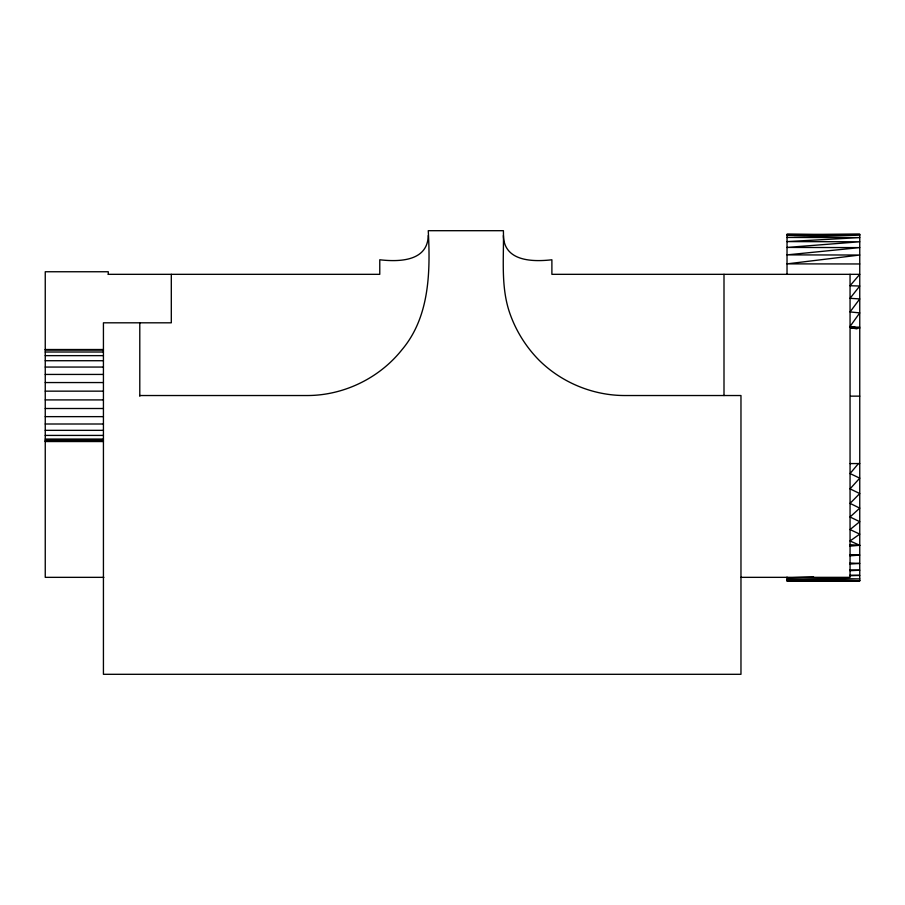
<?xml version="1.0" encoding="UTF-8"?>
<svg xmlns="http://www.w3.org/2000/svg" width="905" height="905" viewBox="0 0 905 905"><rect width="100%" height="100%" fill="white"/><g stroke="black" fill="none" stroke-linecap="round" stroke-linejoin="round"><path stroke-width="1.36" d="M428.257 235.538C427.658 261.511 399.037 261.975 379.772 259.78L379.772 274.328L108.272 274.328M859.75 463.564L858.472 463.552L850.055 473.564L859.75 478.157L850.055 488.858L859.75 493.564L850.055 503.372L859.75 508.135L850.055 516.993L859.75 521.687L850.055 529.561L859.75 534.12L850.055 540.975L859.75 545.296L849.965 546.122M849.965 555.817L859.75 555.093L849.965 554.607M849.965 564.03L859.75 563.442L849.965 563.034M849.965 570.693L859.75 570.229L849.965 569.912M813.595 576.96L787.022 577.854L859.75 578.906L787.022 580.286L859.75 580.716L859.75 234.327L787.022 234.338L787.022 274.328M849.965 575.738L859.75 575.399L849.965 575.173M859.75 234.327L787.022 235.029L859.75 235.108L787.022 237.449L859.75 237.596L787.022 241.601L859.75 241.782L787.022 247.427L859.75 247.608L787.022 254.882L859.75 255.029L787.022 263.875L859.75 263.966M850.055 463.586L858.472 463.552M787.022 577.085L787.022 580.965L859.75 580.716L840.168 580.558M794.024 235.402L805.212 235.379M787.022 580.965L859.75 580.806M850.055 327.158L859.75 327.158M850.666 328.164L859.75 328.164M45.25 349.522L103.43 349.522M45.25 349.941L103.43 349.941M45.25 352.011L103.43 352.011M45.25 355.642L103.43 355.642M45.25 360.722L103.43 360.722M45.25 367.057L103.43 367.057M45.25 374.432L103.43 374.432M45.25 382.555L103.43 382.555M45.25 391.152L103.43 391.152M139.789 395.53L307.055 395.53C343.425 395.564 379.161 378.358 401.82 349.896C429.773 316.931 430.429 271.534 428.257 230.696L503.406 230.696C504.006 258.592 500.476 287.541 510.205 314.363C516.348 331.445 526.178 347.09 538.905 360.032C561.428 382.487 592.809 395.485 624.608 395.53L740.969 395.53L740.969 674.304L103.43 674.304L103.43 322.814L171.305 322.814L171.305 274.328M850.666 396.141L859.75 396.141M45.25 399.908L103.43 399.908M45.25 408.506L103.43 408.506M45.25 416.639L103.43 416.639M45.25 424.004L103.43 424.004M45.25 430.339L103.43 430.339M45.25 435.418L103.43 435.418M45.25 439.061L103.43 439.061M45.25 440.294L103.43 440.294M45.25 441.12L103.43 441.12M45.25 441.538L103.43 441.538M103.894 577.345L45.25 577.345L45.25 271.749L108.272 271.749L108.272 274.43M740.969 577.345L850.055 577.345L850.055 274.328M787.022 234.338L842.962 235.062M787.022 579.89L833.177 580.467M849.965 544.708L859.75 545.296M855.055 327.158L850.055 326.456L859.75 312.892L850.055 311.931L859.75 298.922L850.055 298.322L859.75 286.014L850.055 285.742L859.75 274.328L551.892 274.328L551.892 259.78C532.626 261.975 504.006 261.511 503.406 235.538M851.515 327.904L857.001 328.866M724 274.328L724 395.53M139.789 322.814L139.789 396.22"/></g></svg>
